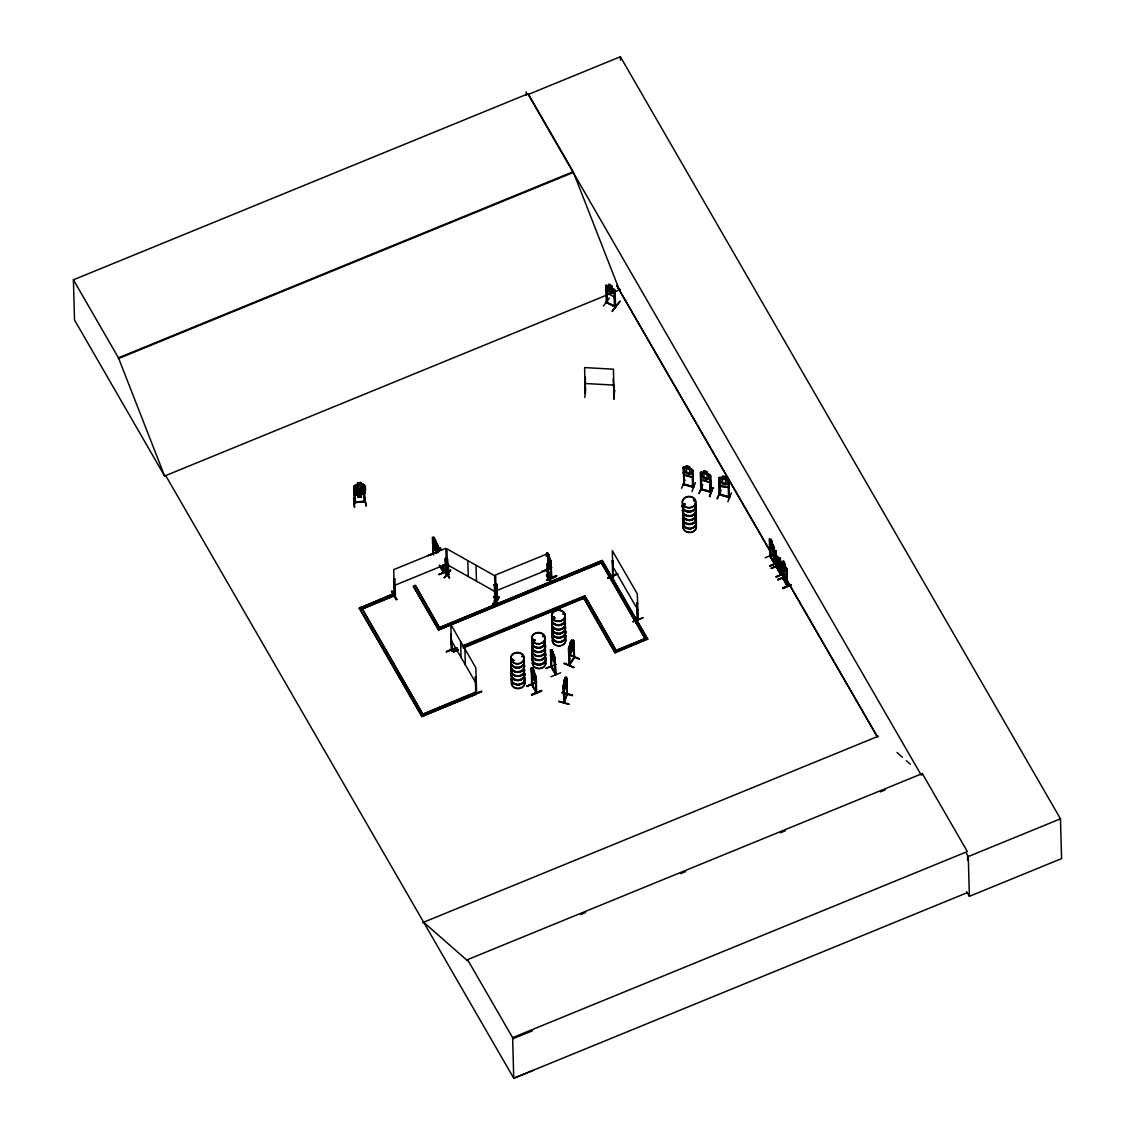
<?xml version="1.0" encoding="UTF-8"?>
<svg xmlns="http://www.w3.org/2000/svg" width="1135" height="1135" viewBox="0 0 1135 1135"><rect width="100%" height="100%" fill="white"/><g stroke="black" fill="none" stroke-linecap="round" stroke-linejoin="round"><path stroke-width="1.5" d="M443.615 565.315L443.87 572.466L443.53 571.699M443.515 571.118L443.43 572.593M451.503 650.043L452.028 650.937L451.162 650.185M451.985 650.852L451.12 649.646L451.985 650.752M451.673 650.497L451.588 649.475M546.616 570.025L547.183 570.806M550.929 577.289L551.78 577.814L550.83 561.13L551.411 577.999L551.199 577.289M551.227 576.963L551.397 577.417M612.616 575.672L613.17 577.148L613.17 576.225M637.6 619.1L637.203 618.249L638.026 618.816M531.719 667.976L535.734 675.751L536.316 692.804L535.394 676.077L536.16 676.673L536.656 692.662L531.591 684.731L532.528 685.327M550.872 666.685L555.568 674.8L555.043 657.633M550.901 666.288L551.752 666.742L551.241 666.046M769.87 556.037L774.538 564.038L774.34 562.421M776.056 566.862L776.042 550.787L776.156 566.933M776.61 567.074L776.085 566.166M775.702 550.929L776.624 567.656L776.453 566.918M776.922 566.805L776.539 566.706M781.164 574.608L780.213 558.009L780.809 573.955M782.682 578.141L782.171 561.215C781.178 563.755 784.129 576.75 786.995 574.324M783.193 578.467L782.71 577.644M783.576 578.864L783.249 569.983M783.561 578.283L783.008 577.417L783.136 578.382M787.662 585.93L787.321 584.795M569.926 664.088L568.99 664.528M568.976 649.348L569.117 648.482L569.373 665.351L574.636 657.42L574.097 658.257L573.615 640.211L568.451 648.042L568.607 653.306C571.089 658.47 575.332 639.402 573.232 648.213M473.309 693.542L422.816 714.199L474.927 692.378L475.849 694.45L421.823 716.554L359.284 608.261L393.746 593.662L394.668 595.237L362.093 609.069L394.682 595.733L393.959 579.318L394.838 578.949L395.391 595.265C393.959 593.477 395.434 595.378 395.533 594.513M497.343 600.514L497.187 599.493L496.435 600.841L495.924 584.61L496.804 584.241L497.513 600.443L496.804 584.241M548.049 563.272L547.169 563.641L547.737 579.9L548.758 579.474L547.737 552.929L549.297 555.597L550.106 563.201L547.907 560.96M585.348 377.274L585.334 393.575L584.596 367.584L613.425 369.187L614.035 395.164L613.198 378.835M613.638 395.079L613.694 394.072L614.12 394.725M607.154 293.695L607.495 302.591L606.615 301.456L606.374 302.364L615.383 307.159L614.801 290.049L605.906 285.353L606.274 302.364L615.596 306.833L615.056 290.929L614.234 290.489M615.298 307.103L615.581 306.251L614.361 306.209M566.379 685.341L566.706 682.518M448.282 574.338L447.403 558.278L447.545 574.452L448.637 574.509M447.644 574.494L446.92 548.872L494.647 575.715L495.456 601.351L494.434 600.273L495.683 601.025L495.13 585.121L494.108 584.936L495.13 585.121M558.647 701.515L568.905 704.367M558.647 701.246L568.933 704.012M567.046 694.705L566.975 678.503M563.896 686.164L564.421 702.196C574.353 675.027 556.235 721.08 567.06 694.322M564.18 663.521C593.775 675.892 544.502 654.796 573.899 667.437M566.067 677.439L563.045 685.71M512.226 660.371L512.382 660.627M512.623 660.655L513.587 660.116M513.559 660.4L513.233 659.619M521.972 656.541L523.036 656.101L522.171 656.725M523.036 656.285L522.228 656.016L523.093 656.229M534.5 639.856L534.259 640.75M542.97 636.167L543.892 636.026M543.239 636.026L543.708 636.721M544.02 636.352L543.239 636.253M552.788 617.951L554.164 616.958M553.766 618.334L553.398 617.185M554.093 618.078L554.476 617.312M554.689 618.277L554.774 617.553M563.258 614.305L563.485 613.34M563.159 614.149L563.556 613.397L563.953 614.12M683.426 504.153L684.192 503.529M683.554 503.883L683.54 504.607M683.837 504.181C684.646 502.28 685.114 505.77 683.738 503.983M693.669 500.592L694.648 500.237M693.868 499.826L694.506 500.648L693.712 500.507M565.244 677.411L563.655 684.235L564.365 688.037L565.954 682.419L565.244 677.411L565.372 679.553M395.377 595.222L394.469 595.549L393.689 569.642L445.814 548.318L446.793 574.14L446.566 573.246L445.644 573.643M496.435 599.847L497.229 599.564M497.4 600.472L496.662 600.798M548.475 578.609C546.545 578.382 548.616 581.106 547.595 578.963M548.659 579.46L548.219 563.556L547.34 563.925L547.68 579.871M569.415 664.429L569.032 665.195L569.146 646.482M569.004 665.11L574.537 656.981M569.884 663.961L569.529 665.195M573.686 657.321L574.239 658.144L574.126 656.697M574.565 657.491L573.785 641.403L573.7 658.116M565.358 677.439L564.109 680.234M564.365 680.716L565.031 678.375M562.137 692.889L572.607 695.202L562.322 692.407M683.908 468.883L683.114 468.315L684.036 468.585L684.206 484.844L683.015 467.45L686.306 467.804M684.022 467.152L691.882 469.28L689.697 468.656L689.654 466.698L686.292 465.747L686.42 467.89L684.76 468.074L684.859 471.72L686.59 473.763L689.725 474.657L691.357 473.579L691.243 469.918L689.555 468.783L689.498 466.826M683.114 472.784L684.206 475.026L692.095 477.282L693.23 475.565M684.206 475.026L692.123 477.182M693.457 487.454L692.393 486.504L693.584 486.433L683.398 484.602L683.483 483.581L684.348 484.787M692.605 487.199L692.208 470.911M693.045 470.401L691.825 469.337M693.13 471.181L692.08 471.209M692.407 486.674L693.471 486.433M692.421 487.085L692.52 486.206M691.953 491.554L695.4 482.645M700.579 473.295L701.387 473.863L701.685 489.823L700.806 489.526L700.593 472.486M710.439 475.281L711.021 492.391L700.792 489.483L700.479 472.43C704.963 473.579 702.338 469.436 707.119 471.678L707.02 473.763L708.722 474.898L708.822 478.559L707.19 479.637L704.055 478.743L702.338 476.7L702.239 473.054L703.899 472.869L703.884 470.826M700.593 477.764L701.685 480.006L709.559 482.262L710.694 480.545M701.685 480.006L700.749 477.693M700.905 488.972L702.054 489.497L700.976 489.001M707.133 473.735L710.553 475.281M699.061 493.612L702.65 484.716L699.047 493.285M701.927 489.795L702.04 489.086L709.999 491.356M710.936 492.434L710.056 492.221L709.545 476.189L710.595 476.161L711.148 492.093L700.919 489.185M710.595 476.161L709.545 476.189M709.559 482.262L701.728 479.921M710.765 492.42L709.999 491.185L711.134 491.512M713.447 488.121L712.879 487.624L709.801 496.633M712.979 487.937L709.432 496.534L712.894 487.639M719.249 494.165L720.399 495.059L719.434 494.888L718.952 477.693L722.286 477.948L720.697 478.317L720.81 481.964L722.527 484.007L725.662 484.9L727.294 483.822L727.194 480.162L725.492 479.027C727.407 476.161 720.172 474.331 722.357 478.133M719.434 494.888L719.051 478.559M718.909 477.778L720.001 477.296M720.072 482.361L720.399 495.059L719.973 478.828M720.98 490.221L717.448 498.776M717.008 498.691L720.597 490.121M720.285 495.03L720.385 494.477M728.727 497.002L729.394 497.697L729.01 480.545L725.606 478.998L725.591 476.941M728.145 481.155L729.067 481.424L728.145 481.155L728.542 497.442M728.344 496.917L729.592 496.775M728.358 497.329L728.599 496.406M728.457 496.818L729.493 496.747M727.847 501.769L731.408 492.93M570.21 644.723L569.373 646.68L569.472 650.327L570.38 650.596L572.792 645.276L571.756 640.324M535.365 681.908L535.833 680.901M531.677 684.76L531.223 667.721L531.833 675.779L535.408 682.036L535.933 680.858M554.618 663.904L555.072 662.897M773.588 553.142L774.056 552.135L773.63 553.27L770.012 547.013L769.445 538.955L773.9 546.914L774.34 563.911M780.596 569.472C778.95 574.736 774.51 555.313 776.453 564.393M550.489 567.23L547.666 562.194L550.489 567.23L550.929 560.889L549.354 557.555M550.603 567.188L550.972 566.195M354.205 501.968L355.454 502.748L354.262 502.862L353.879 486.617L354.858 486.532L355.411 502.436M354.219 502.55L364.832 501.94L363.782 501.046L364.832 500.918L364.08 502.01M391.916 591.335L396.214 599.677L396.725 599.138M498.591 604.756L493.952 596.329L498.733 604.742L493.441 596.84M439.642 565.273L443.842 572.352M451.56 650.128L451.106 634.224L452.028 650.937M476.26 693.088L476.076 692.208L476.062 692.96M476.587 693.4L475.721 692.804L475.352 676.942L476.132 677.538L475.352 676.942M546.687 570.025L551.695 577.672M612.673 575.856L613.482 576.878M531.634 684.221L536.259 692.719M550.929 666.77L550.475 649.717L554.987 657.747L555.426 673.849M555.866 673.963L555.469 674.786M770.637 556.022L770.239 555.199L770.31 556.15M774.07 563.329L773.616 547.311L774.382 547.907L774.879 563.896L770.239 555.866L769.785 539.948L770.367 556.817L769.828 555.341M781.064 574.069L776.61 567.23L780.625 574.14M781.107 574.608L776.496 566.691M787.662 585.419L783.193 578.623L787.264 586.242M783.207 577.545L787.747 586M354.077 489.596L355.227 487.44L363.526 486.631L364.69 488.575M354.219 490.973L355.34 492.86L363.47 491.98L364.59 489.98M354.106 491.086L355.255 492.93L363.569 492.136L364.718 490.079M562.165 692.747L572.409 695.684M563.201 685.668L563.996 702.934L563.542 686.065M511.871 659.988L513.9 660.102M513.148 660.754L512.921 659.733M533.223 640.168L534.642 639.757M532.868 640.211L533.762 641.204L534.755 640.523M534.698 640.821L534.798 640.112M553.327 618.149L553.681 616.986M553.596 618.107L553.866 617.256M554.731 617.979L553.071 618.263M553.355 629.783L553.369 630.876M685.199 503.897L684.76 504.706M693.627 500.407L694.705 500.18M571.813 640.168C567.514 648.241 573.104 635.43 571.927 642.325L573.118 640.495M570.479 643.304L571.487 641.091M569.174 646.51L570.451 642.651M574.111 641.545L573.303 642.112M569.245 654.356L573.388 648.255M569.983 654.711L579.474 659.009L569.742 655.023M569.614 663.89L574.282 657.222L573.615 640.211M354.758 506.863L353.638 497.868L354.219 507.217M613.936 296.703L614.986 295.412M615.042 295.327L613.992 296.831L607.012 293.071L605.948 287.226L614.886 292.007M606.757 286.9L606.133 286.19L607.296 302.861M609.325 298.023L603.437 306.01M615.056 290.929L614.021 290.759L614.801 306.407M607.197 302.804L614.574 305.939M612.531 310.522C635.118 281.906 598.074 329.675 618.518 303.187M612.545 310.848L618.49 303.144M605.906 285.353L606.899 285.084M608.871 286.261L608.97 284.332M606.062 290.603L607.097 292.958M611.779 285.906L608.871 284.218L608.97 286.375L607.495 286.233L607.594 289.879L609.126 292.248L611.907 293.752L613.354 292.986L611.751 285.836L611.907 287.779M613.765 288.9L614.9 290.078M355.298 502.209L354.233 502.28M450.595 570.394L444.125 577.772L450.226 570.196M448.58 573.97L447.53 573.813L448.651 574.594M450.68 570.153L444.565 577.687M494.449 600.372L494.463 600.798M494.321 584.667L494.917 600.557M495.357 600.713L494.661 599.947M492.519 604.657C508.423 588.086 490.76 603.153 493.03 605.267L499.088 597.705L498.591 597.109M492.533 604.998L498.648 597.166M612.645 576.24L613.099 577.148L612.588 560.279L613.51 577.006M532.485 685.441L532.187 676.517M776.964 567.514L776.042 550.787M685.086 479.977L681.553 488.291M569.685 654.824L579.219 659.095M554.235 617.993L554.306 617.227M512.339 659.974L513.275 659.69M513.673 660.655L512.523 661.095L511.885 660.144M719.363 493.867L720.399 494.151M361.015 484.361L360.958 482.403L360.902 484.546L363.313 484.248L353.95 485.737L354.233 494.86L355.539 495.357L354.333 494.718M363.668 494.477C366.208 493.158 366.364 484.971 363.257 484.219M364.832 493.725L355.496 495.427M391.476 591.548L396.271 599.62M445.558 573.643L446.509 573.317M446.608 573.686L445.743 574.04M446.623 574.267L445.715 574.58L445.204 558.349L446.083 557.98L445.374 558.633L445.97 574.58L445.53 573.884M685.114 504.763L683.596 504.507M554.447 618.334L553.568 618.164M533.152 639.672L533.918 639.459M543.424 636.054L543.168 636.692M567.06 694.875L566.521 677.396M683.681 484.219L684.206 484.844M729.337 497.641L719.462 494.846M361.185 494.718L362.945 493.895L362.831 490.235L361.029 488.844L357.724 489.157L355.993 490.902L356.106 494.548L357.894 495.03L357.837 497.158L361.37 496.818L361.313 494.761L361.256 496.761M357.553 482.9L360.845 482.588L357.411 482.744L357.61 484.858L355.851 485.681L355.95 489.327L357.766 490.731L361.072 490.419L362.789 488.674L362.689 485.028L360.902 484.546M433.244 554.15L432.35 537.281C435.911 538.359 435.372 542.785 433.825 537.281M435.443 541.892L435.443 539.877L437.131 545.197L432.818 537.437M433.031 545.297C431.513 537.649 434.421 551.042 436.691 551.539M439.812 549.553L439.855 547.552L439.855 549.709L438.848 547.694M438.72 548.545L438.805 549.425M436.024 552.334L427.881 555.71L436.266 552.461M429.711 555.327L436.237 552.646M433.655 554.306L432.889 553.809M394.129 579.602L394.838 578.949M444.863 569.699L449.63 577.814L444.877 569.713M443.317 570.99L443.53 572.607L443.274 565.457M443.331 571.572L442.849 564.719M448.836 570.948L438.819 574.565L448.609 570.536M546.63 553.128L547.85 555.043M549.198 555.639L547.694 553.128M550.929 560.889L546.659 553.227M496.094 584.88L496.974 584.525M551.255 561.868L550.489 561.272M543.509 571.033L551.653 567.684M541.693 571.402L551.695 567.812M546.971 570.096L547.042 569.188M546.843 575.005L551.582 583.078M546.73 579.701C566.237 570.607 552.688 579.857 546.772 580.028M546.701 579.957L556.519 575.97M451.546 634.947L450.779 634.351M617.639 573.785L607.665 577.758L617.44 573.7M607.693 577.743L617.667 573.813M607.863 578.041L617.639 574.026M612.943 576.438L612.957 575.53M455.972 647.631L446.197 651.689L456.171 647.73M456.199 647.759L446.424 652.015M636.834 603.011L637.6 603.593L636.834 603.011L637.217 619.043L637.643 618.135M633.046 621.682C640.452 619.384 651.887 613.737 633.075 621.654M471.592 695.344C502.294 683.171 451.361 704.424 481.325 691.258M164.689 476.118L74.527 319.999L73.406 279.82L528.158 93.737L573.203 171.74L619.384 289.936L616.716 285.353L777.163 563.144M921.265 775.162L528.186 94.475L620.391 56.75L1060.473 818.817L1061.594 858.599L969.389 896.324L966.722 891.727M533.578 1070.262L513.744 1078.25L165.696 475.579L164.632 476.019L118.451 357.823L573.203 171.74M118.48 358.561L573.232 172.492M164.632 476.019L609.552 293.951M614.461 291.95L620.448 289.496M436.266 544.601L436.209 542.644L437.741 545.297L438.607 551.653M437.642 545.353L436.095 542.686M435.414 550.645L434.889 547.879L436.762 553.199M436.209 542.644L436.209 544.8C430.917 536.288 443.331 557.696 437.798 547.254M394.129 585.561L446.254 564.223M359.284 608.261L393.746 593.662M438.465 629.982L601.337 562.832L438.465 629.982L413.452 586.667L415.339 585.39L440.366 629.201L415.339 585.39M413.452 586.667L415.353 585.887M547.779 553.61L495.654 574.934L496.265 600.557L497.13 600.145M496.108 590.838L548.233 569.515M615.113 652.809L582.908 596.584L615.113 652.809L647.674 638.977L602.33 560.463L439.458 627.627M441.075 626.96L602.33 560.463M458.412 649.986L453.532 651.987L452.61 650.412L457.49 647.915M462.371 645.914L584.809 595.804L616.092 650.454L584.809 595.804M452.61 650.412L455.873 649.078M462.385 646.411L582.922 597.081M453.532 651.987L458.398 649.49M463.279 647.489L583.83 598.159L463.293 647.986M769.87 540.827L769.785 539.948M769.487 544.247L770.126 546.971M772.396 543.622L770.906 538.955L770.268 544.091L772.509 549.482L773.233 549.241L772.509 543.58M773.389 545.353L774.098 552.234M774.382 547.907L773.616 547.311M765.089 557.725L773.275 554.518M770.254 556.221L774.325 563.329M776.383 556.576L777.461 558.448L777.404 556.49M553.369 654.37L554.263 660.002L553.539 660.23L551.284 654.852L551.936 649.717L554.504 656.101M551.241 651.447L550.475 650.852L550.901 651.589M776.595 557.81L777.347 558.491C776.099 551.567 781.249 564.322 777.291 556.533M780.639 558.732L779.873 558.136M774.453 563.088L774.354 563.003M550.518 655.009L554.76 663.989L555.128 662.996M776.34 562.988L769.828 565.968L776.581 563.669M553.426 654.384L551.837 649.759M776.368 563.272L769.828 565.968L776.397 563.371M782.753 561.328L786.895 569.16L787.279 586.171M776.269 556.632L780.497 564.308L780.653 569.571L877.27 736.814M783.803 563.144L783.746 561.187L783.093 566.308L785.349 571.699L786.073 571.458L785.179 565.826M782.625 562.18L783.207 579.049M554.419 656.115L554.987 657.747M777.659 565.556L771.119 568.224L777.886 565.684M780.497 564.308L779.83 562.733M771.346 568.55L777.872 565.868M555.043 674.105L554.987 657.931L555.909 674.445M785.278 563.854L785.236 565.854L783.632 561.229M532.741 669.678L532.684 667.721L532.045 672.856L534.287 678.233L534.911 674.346L534.074 670.402M555.412 658.669L554.646 658.073M782.313 566.464L782.994 569.188M421.823 716.554L475.835 693.953M786.328 567.528L786.895 569.16M534.287 672.346L532.585 667.763M545.892 668.146L555.937 664.613M787.392 585.348L786.796 569.401L787.662 586.043M546.119 668.487L555.866 664.457M787.222 570.125L786.456 569.529M531.79 675.779L535.408 682.036M780.582 574.168L780.653 573.246M776.34 577.233L784.257 573.445M536.16 676.673L535.394 676.077M787.037 574.423L786.739 569.146M785.874 576.282L777.702 579.616L786.101 576.41M786.073 576.594L777.915 579.942M526.867 686.491L536.642 682.49M550.886 676.744L560.69 672.8M531.932 684.873L532.017 683.965L532.159 684.675M617.454 649.901L645.148 638.565M615.099 652.313L647.674 638.977M787.179 584.809L787.25 585.589M782.668 587.916L790.797 584.553L782.682 587.944L782.909 588.639L791.038 585.234M790.825 584.837L782.724 588.256M531.62 694.45C561.896 682.248 511.403 703.501 541.395 690.491M541.409 690.747L531.662 694.804M531.847 695.145L541.636 691.172M422.575 922.67L878.391 736.161M423.639 922.244L467.592 960.806L467.549 959.642L922.301 773.559L967.361 851.562L512.609 1037.645L513.744 1078.25L966.85 892.834M580.595 914.555L585.518 912.554M680.503 873.68L685.427 871.666M780.412 832.792L785.335 830.792M880.32 791.918L885.243 789.903M969.389 896.324L968.269 856.556L1060.473 818.817M512.637 1038.809L532.471 1030.821M682.972 467.535L684.107 467.138M700.55 472.571L701.543 472.203M694.35 500.606L693.584 500.294M684.788 504.564L684.065 504.664M533.691 639.53L533.039 640.906M533.592 640.707L534.33 639.771M533.961 640.864L534.471 640.026M606.629 302.094L615.425 306.748M354.432 502.422L365.044 501.826L364.86 500.861M449.176 577.956L444.338 569.94M546.318 574.892L551.057 583.333M546.8 574.991L550.801 581.758M357.823 497.059L361.37 496.818M354.9 486.844L353.879 486.617M363.512 486.021L364.448 485.61L363.47 485.709L364.065 501.968M364.463 497.173L366.179 506.111L364.605 497.116M355.397 502.01L363.796 501.216M546.999 569.756L551.213 576.537M613.099 576.481L612.304 550.617L637.331 593.931L638.083 619.596L637.615 618.774M585.036 383.502L613.865 385.091M719.618 494.463L729.606 497.3M533.89 639.658L534.784 639.941M637.728 619.157L637.161 602.869M451.56 651.036L450.836 624.548L475.849 667.862L476.629 693.315M770.268 556.732L770.367 545.992M780.681 574.197L776.156 566.833M780.696 574.849L780.213 558.009M566.564 677.269L566.706 695.188M564.166 682.192L564.35 680.064M566.294 685.313L563.755 691.981L563.088 685.639M701.487 472.132L709.304 474.359M719.959 477.395L727.776 479.623M718.923 478.856L719.845 479.126M684.575 484.106L692.591 486.617M720.512 494.349L728.471 496.619M683.426 484.531L693.556 487.412L692.974 470.301M546.758 553.185L546.361 556.434M432.96 537.493L432.648 542.573M710.056 492.221L709.815 481.197M570.153 644.737L570.153 642.765M605.934 286.29L614.858 291.099M494.761 600.585L495.569 600.997M494.548 600.841L495.371 601.295M447.374 564.776L495.101 591.633M727.734 479.665L728.869 480.644L729.237 497.683M897.033 752.519L902.368 757.187M906.354 760.705L910.355 764.21M439.855 549.709L439.103 549.028L439.16 551.468M436.322 544.743L435.57 544.076L436.478 550.617M547.141 569.912L546.985 569.174M476.289 692.747L476.274 693.669L475.693 676.801M551.298 666.061L555.852 674.474M551.241 667.437L550.816 650.71M536.288 691.91C536.983 694.606 531.989 682.05 531.62 684.887M568.663 653.207L569.387 654.271M637.7 619.639L637.217 619.043M547.027 554.66L546.261 554.079L546.687 554.802M547.765 555.739L549.212 558.221L549.326 561.882L547.865 559.399M439.756 547.595L441.416 550.205L439.798 547.751M440.096 549.17L441.004 550.106M438.748 547.737L439.969 549.666M435.414 542.53L433.953 540.047L434.067 543.708L435.514 546.176M432.889 539.111L432.804 538.245L433.329 555.015M435.556 547.751L433.286 542.374L433.939 537.238M433.173 545.254L436.762 551.369M440.366 566.124L443.331 571.16M439.302 565.414L443.473 572.522M966.495 853.477L968.269 856.556M777.574 557.952L778.482 558.902M779.915 562.705L778.837 558.973M779.816 567.755L877.327 736.601M617.738 287.41L776.297 561.967M770.353 556.405L774.368 563.315M782.724 578.226L787.321 586.171M612.758 566.521L637.771 609.835M602.345 560.96L647.688 639.473M552.163 651.348L553.071 652.284M550.844 649.901L552.05 651.831L551.993 649.873M551.723 667.025L555.923 674.034L551.667 666.671M531.648 669.593L531.563 668.714L532.145 685.583M437.472 545.807L436.521 543.566M451.29 640.452L476.303 683.781M452.595 649.915L453.518 651.49M413.438 586.171L438.451 629.485M475.849 694.45L474.927 692.378M422.844 714.255L361.171 606.998L423.724 715.774M359.27 607.764L421.809 716.057M467.549 959.642L512.609 1037.645M73.406 279.82L118.451 357.823M481.368 691.584L471.649 695.698M563.343 690.889L563.783 691.839M776.113 576.821L784.214 573.147L776.099 576.779M778.78 560.974L779.674 566.62L778.95 566.847L776.695 561.47M443.856 571.685L443.87 572.466M780.27 574.182L780.795 573.374M437.982 552.05L437.287 549.496L438.195 548.929L436.932 548.46L435.627 544.474L436.649 548.375L435.712 548.971L436.989 549.383L437.855 552.631M448.595 570.267L438.819 574.565M434.776 543.027L434.833 548.006M434.748 542.984L434.946 547.964M357.482 484.801L355.071 485.028M967.502 856.868L967.602 860.401M922.301 773.559L922.344 774.723M769.445 538.955L769.842 556.136M686.405 465.847L686.462 467.804M646.78 637.898L614.191 651.22M620.391 56.75L620.49 60.212M614.73 290.134L614.886 295.355M614.375 295.795L614.673 306.407M613.808 399.137L614.56 390.071L613.765 399.109M612.247 560.42L612.63 576.452M585.589 388.496L584.837 397.505M569.458 648.638L569.94 664.67M569.117 648.482L569.571 665.223M550.886 560.832L551.355 577.914L546.644 569.316L546.659 570.111M548.9 555.497L547.964 553.908M551.44 658.513L551.738 667.437M528.158 93.737L528.186 94.475M526.214 91.892L526.314 95.326M476.019 565.244L476.473 581.148M467.819 560.633L468.273 576.537M464.91 648.894L465.35 664.812M460.611 641.459L461.051 657.364M451.148 649.603L451.162 650.398M448.353 563.84L448.751 574.693M437.457 545.155L437.642 547.283M433.428 546.048L433.627 553.114M364.448 484.758L364.832 501.94M355.056 493.597L355.241 502.862M695.372 508.296A6.753 5.632 -1.6 0 1 690.534 516.312A6.753 5.632 -1.6 0 1 682.561 510.409M695.443 511.729A6.725 5.604 -1.6 0 1 690.619 519.716A6.725 5.604 -1.6 0 1 682.674 513.843M695.457 507.998A6.853 5.718 -1.6 0 1 689.654 516.241A6.853 5.718 -1.6 0 1 682.802 508.679M695.358 507.544A6.767 5.647 -1.6 0 1 689.626 515.673A6.767 5.647 -1.6 0 1 682.887 508.225M695.258 503.897A6.767 5.647 -1.6 0 1 689.527 512.027A6.767 5.647 -1.6 0 1 682.773 504.564M695.329 503.599A6.853 5.718 -1.6 0 1 689.527 511.842A6.853 5.718 -1.6 0 1 682.688 504.295M695.329 503.373A6.853 5.718 -1.6 0 1 689.527 511.615A6.853 5.718 -1.6 0 1 682.674 504.068M695.23 503.16A6.753 5.632 -1.6 0 1 689.512 511.275A6.753 5.632 -1.6 0 1 682.773 503.841M695.471 511.956A6.753 5.632 -1.6 0 1 690.633 519.972A6.753 5.632 -1.6 0 1 682.66 514.07M696.337 525.633A6.725 5.604 -1.6 0 1 688.349 532.216A6.725 5.604 -1.6 0 1 684.178 523.604M695.613 516.411A6.767 5.647 -1.6 0 1 689.002 524.54A6.767 5.647 -1.6 0 1 683.923 515.758M694.748 519.575A6.753 5.632 -1.6 0 1 694.45 527.193A6.753 5.632 -1.6 0 1 685.356 527.69A6.753 5.632 -1.6 0 1 684.065 520.156M694.833 519.262A6.853 5.718 -1.6 0 1 694.521 526.995A6.853 5.718 -1.6 0 1 685.27 527.505A6.853 5.718 -1.6 0 1 683.965 519.858M694.748 518.837A6.767 5.647 -1.6 0 1 694.45 526.456A6.767 5.647 -1.6 0 1 685.327 526.952A6.767 5.647 -1.6 0 1 684.036 519.419M694.705 514.879A6.853 5.718 -1.6 0 1 694.407 522.611A6.853 5.718 -1.6 0 1 685.157 523.107A6.853 5.718 -1.6 0 1 683.837 515.46M694.705 514.652A6.853 5.718 -1.6 0 1 694.393 522.384A6.853 5.718 -1.6 0 1 685.143 522.88A6.853 5.718 -1.6 0 1 683.837 515.233M696.365 525.874A6.753 5.632 -1.6 0 1 688.349 532.499A6.753 5.632 -1.6 0 1 684.164 523.845M695.571 515.673A6.753 5.632 -1.6 0 1 689.853 523.788A6.753 5.632 -1.6 0 1 683.128 516.354M523.646 659.946A6.767 5.647 -1.6 0 1 517.035 668.075A6.767 5.647 -1.6 0 1 511.97 659.293M523.604 659.208A6.753 5.632 -1.6 0 1 517.007 667.323A6.753 5.632 -1.6 0 1 511.956 658.57M523.76 664.344A6.753 5.632 -1.6 0 1 518.042 672.445A6.753 5.632 -1.6 0 1 511.303 665.011M523.717 659.648A6.853 5.718 -1.6 0 1 517.021 667.891A6.853 5.718 -1.6 0 1 511.885 658.995M523.717 659.435A6.853 5.718 -1.6 0 1 517.007 667.664A6.853 5.718 -1.6 0 1 511.871 658.768M523.859 668.033A6.753 5.632 -1.6 0 1 518.142 676.148A6.753 5.632 -1.6 0 1 511.403 668.714M523.831 667.777A6.725 5.604 -1.6 0 1 518.127 675.85A6.725 5.604 -1.6 0 1 511.431 668.444M523.845 664.046A6.853 5.718 -1.6 0 1 518.042 672.289A6.853 5.718 -1.6 0 1 511.19 664.727M523.831 663.819A6.853 5.718 -1.6 0 1 518.028 672.062A6.853 5.718 -1.6 0 1 511.19 664.5M523.746 663.592A6.767 5.647 -1.6 0 1 518.014 671.721A6.767 5.647 -1.6 0 1 511.275 664.273M524.171 680.291A6.725 5.604 -1.6 0 1 517.603 688.363A6.725 5.604 -1.6 0 1 512.566 679.652M523.845 668.43A6.725 5.604 -1.6 0 1 518.156 676.503A6.725 5.604 -1.6 0 1 511.445 669.097M524.2 680.532A6.753 5.632 -1.6 0 1 517.603 688.647A6.753 5.632 -1.6 0 1 512.552 679.893M524.1 676.857A6.753 5.632 -1.6 0 1 519.262 684.873A6.753 5.632 -1.6 0 1 511.289 678.971M524.072 672.161A6.853 5.718 -1.6 0 1 518.269 680.404A6.853 5.718 -1.6 0 1 511.417 672.856M524.058 671.934A6.853 5.718 -1.6 0 1 518.255 680.177A6.853 5.718 -1.6 0 1 511.417 672.629M523.959 671.721A6.753 5.632 -1.6 0 1 518.241 679.837A6.753 5.632 -1.6 0 1 511.516 672.402M524.2 676.559A6.853 5.718 -1.6 0 1 519.277 684.703A6.853 5.718 -1.6 0 1 511.176 678.702M524.1 676.105A6.767 5.647 -1.6 0 1 519.248 684.15A6.767 5.647 -1.6 0 1 511.261 678.233M523.987 672.459A6.767 5.647 -1.6 0 1 519.149 680.489A6.767 5.647 -1.6 0 1 511.147 674.573M545.339 649.234A6.725 5.604 -1.6 0 1 537.352 655.817A6.725 5.604 -1.6 0 1 533.195 647.205M544.616 640.012A6.767 5.647 -1.6 0 1 540.629 647.858A6.767 5.647 -1.6 0 1 531.875 643.602M531.776 642.126A6.767 5.647 -1.6 0 1 532.939 639.36M543.764 643.176A6.753 5.632 -1.6 0 1 543.466 650.795A6.753 5.632 -1.6 0 1 534.358 651.291A6.753 5.632 -1.6 0 1 533.067 643.758M543.835 642.864A6.853 5.718 -1.6 0 1 543.537 650.596A6.853 5.718 -1.6 0 1 534.287 651.107A6.853 5.718 -1.6 0 1 532.982 643.46M543.835 642.637A6.853 5.718 -1.6 0 1 543.537 650.369A6.853 5.718 -1.6 0 1 534.287 650.88A6.853 5.718 -1.6 0 1 532.968 643.233M543.75 642.438A6.767 5.647 -1.6 0 1 543.452 650.057A6.767 5.647 -1.6 0 1 534.33 650.554A6.767 5.647 -1.6 0 1 533.039 643.02M544.701 639.714A6.853 5.718 -1.6 0 1 537.99 647.957A6.853 5.718 -1.6 0 1 532.854 639.062M545.382 649.475A6.753 5.632 -1.6 0 1 537.352 656.101A6.753 5.632 -1.6 0 1 533.18 647.447M544.587 639.275A6.753 5.632 -1.6 0 1 538.87 647.39A6.753 5.632 -1.6 0 1 532.131 639.956M545.367 649.887A6.725 5.604 -1.6 0 1 537.38 656.47A6.725 5.604 -1.6 0 1 533.209 647.858M545.481 653.178A6.753 5.632 -1.6 0 1 537.465 659.804A6.753 5.632 -1.6 0 1 533.28 651.149M545.623 658.314A6.753 5.632 -1.6 0 1 538.472 665.025A6.753 5.632 -1.6 0 1 532.627 657.591M545.509 653.916A6.767 5.647 -1.6 0 1 537.479 660.556A6.767 5.647 -1.6 0 1 533.294 651.873M545.595 653.419A6.853 5.718 -1.6 0 1 537.451 660.144A6.853 5.718 -1.6 0 1 533.195 651.348M545.183 660.598A6.753 5.632 -1.6 0 1 539.466 668.714A6.753 5.632 -1.6 0 1 532.726 661.279M545.14 660.357A6.725 5.604 -1.6 0 1 539.451 668.43A6.725 5.604 -1.6 0 1 532.755 661.024M545.169 656.626A6.853 5.718 -1.6 0 1 539.366 664.869A6.853 5.718 -1.6 0 1 532.514 657.307M545.155 656.399A6.853 5.718 -1.6 0 1 539.352 664.642A6.853 5.718 -1.6 0 1 532.514 657.08M545.623 657.576A6.767 5.647 -1.6 0 1 538.458 664.301A6.767 5.647 -1.6 0 1 532.599 656.853M564.705 621.852A6.753 5.632 -1.6 0 1 558.987 629.968A6.753 5.632 -1.6 0 1 552.263 622.533M564.804 625.527A6.753 5.632 -1.6 0 1 559.101 633.642A6.753 5.632 -1.6 0 1 552.362 626.208M564.776 625.3A6.725 5.604 -1.6 0 1 559.087 633.373A6.725 5.604 -1.6 0 1 552.376 625.967M564.804 621.569A6.853 5.718 -1.6 0 1 558.987 629.812A6.853 5.718 -1.6 0 1 552.149 622.25M564.705 621.115A6.767 5.647 -1.6 0 1 558.973 629.244A6.767 5.647 -1.6 0 1 552.22 621.796M564.592 617.468A6.767 5.647 -1.6 0 1 558.874 625.598A6.767 5.647 -1.6 0 1 552.121 618.135M564.677 617.17A6.853 5.718 -1.6 0 1 558.874 625.413A6.853 5.718 -1.6 0 1 552.021 617.866M564.663 616.943A6.853 5.718 -1.6 0 1 558.86 625.186A6.853 5.718 -1.6 0 1 552.021 617.639M564.563 616.731A6.753 5.632 -1.6 0 1 558.846 624.846A6.753 5.632 -1.6 0 1 552.121 617.412M564.166 636.593A6.725 5.604 -1.6 0 1 563.868 644.169A6.725 5.604 -1.6 0 1 554.802 644.666A6.725 5.604 -1.6 0 1 553.525 637.161A6.739 5.618 -1.6 0 0 558.562 645.886A6.739 5.618 -1.6 0 0 565.145 637.799M564.833 625.711A6.782 5.661 -1.6 0 1 559.101 633.855A6.782 5.661 -1.6 0 1 552.334 626.392M565.06 634.366A6.753 5.632 -1.6 0 1 558.463 642.481A6.753 5.632 -1.6 0 1 553.398 633.727M565.145 633.855A6.853 5.718 -1.6 0 1 558.434 642.098A6.853 5.718 -1.6 0 1 553.298 633.188M565.046 633.628A6.767 5.647 -1.6 0 1 558.434 641.757A6.767 5.647 -1.6 0 1 553.369 632.99M564.918 629.244A6.753 5.632 -1.6 0 1 560.08 637.26A6.753 5.632 -1.6 0 1 552.107 631.358M564.946 629.968A6.767 5.647 -1.6 0 1 560.094 638.012A6.767 5.647 -1.6 0 1 552.107 632.096M565.017 629.684A6.853 5.718 -1.6 0 1 560.108 637.827A6.853 5.718 -1.6 0 1 552.007 631.84M565.017 629.457A6.853 5.718 -1.6 0 1 560.108 637.6A6.853 5.718 -1.6 0 1 552.007 631.613M564.79 625.952A6.725 5.604 -1.6 0 1 559.981 633.926A6.725 5.604 -1.6 0 1 552.036 628.052M356.347 490.079L358.759 492.179L356.574 494.647L359.525 492.562L362.491 494.065L360.221 492.051L362.462 489.497L359.454 491.696L356.347 490.079M565.273 680.177L564.322 686.476L565.273 680.177M719.093 482.942L720.143 485.269L728.032 487.525C731.82 484.659 722.328 489.653 720.186 485.184L719.093 482.942M396.697 599.394L391.972 591.037L396.768 599.45M571.841 642.935L570.238 645.375L570.337 649.021L571.941 646.581L571.841 642.935M536.444 682.163L526.654 686.164L536.415 682.163M361.072 490.405L357.766 490.731L357.865 494.378L361.171 494.065L361.072 490.405M360.632 495.754L358.518 496.605L360.632 495.754M360.263 482.971L358.163 483.822L360.263 482.971M360.93 485.198L357.624 485.51L357.724 489.157L361.029 488.844L360.93 485.198M688.945 466.996L686.93 466.428L688.945 466.996M706.424 471.976L704.409 471.408L706.424 471.976M724.882 477.239L722.867 476.672L724.882 477.239M689.569 469.436L686.434 468.542L686.547 472.203L689.669 473.096L689.569 469.436M707.048 474.416L703.913 473.522L704.012 477.182L707.148 478.076L707.048 474.416M725.506 479.679L722.385 478.786L722.484 482.446L725.606 483.34L725.506 479.679M611.197 285.977L609.41 285.013L611.197 285.977M611.765 288.531L608.984 287.027L609.084 290.688L611.864 292.177L611.765 288.531M435.088 539.806L434.152 538.203L435.088 539.806M772.041 541.523L771.119 539.934L772.041 541.523M784.881 563.755L783.959 562.151L784.881 563.755M772.367 544.261L770.935 541.764L771.034 545.424L772.467 547.907L772.367 544.261M785.193 566.478L783.76 563.996L783.859 567.642L785.306 570.125L785.193 566.478M778.809 561.626L777.361 559.144L777.475 562.804L778.908 565.287L778.809 561.626M644.864 638.182L600.429 561.243L644.864 638.182M553.398 655.023L551.951 652.526L552.064 656.186L553.497 658.669L553.398 655.023M533.819 670.288L532.897 668.685L533.819 670.288M534.145 673.012L532.712 670.53L532.812 674.19L534.245 676.673L534.145 673.012M437.769 547.893L436.337 545.396L436.436 549.056L437.869 551.539L437.769 547.893M685.228 506.65A6.753 5.632 -1.6 0 0 695.769 502.337A6.753 5.632 -1.6 0 0 686.122 496.917A6.753 5.632 -1.6 0 0 685.228 506.65M685.256 507.005A6.725 5.604 -1.6 0 0 695.741 502.72A6.725 5.604 -1.6 0 0 686.136 497.314A6.725 5.604 -1.6 0 0 685.256 507.005M689.768 520.454A6.725 5.604 -1.6 0 0 695.457 512.382A6.739 5.618 -1.6 0 1 689.768 520.483A6.739 5.618 -1.6 0 1 683.043 513.063A6.725 5.604 -1.6 0 0 689.768 520.454M513.616 662.698A6.753 5.632 -1.6 0 0 524.157 658.385A6.753 5.632 -1.6 0 0 514.51 652.966A6.753 5.632 -1.6 0 0 513.616 662.698M513.644 663.067A6.725 5.604 -1.6 0 0 524.129 658.768A6.725 5.604 -1.6 0 0 514.524 653.363A6.725 5.604 -1.6 0 0 513.644 663.067M534.585 642.765A6.753 5.632 -1.6 0 0 545.126 638.452A6.753 5.632 -1.6 0 0 535.479 633.018A6.753 5.632 -1.6 0 0 534.585 642.765M534.613 643.119A6.725 5.604 -1.6 0 0 545.112 638.835A6.725 5.604 -1.6 0 0 535.493 633.429A6.725 5.604 -1.6 0 0 534.613 643.119M554.575 620.221A6.753 5.632 -1.6 0 0 565.102 615.908A6.753 5.632 -1.6 0 0 555.455 610.474A6.753 5.632 -1.6 0 0 554.575 620.221M554.589 620.575A6.725 5.604 -1.6 0 0 565.088 616.291A6.725 5.604 -1.6 0 0 555.483 610.885A6.725 5.604 -1.6 0 0 554.589 620.575M554.561 620.405A6.782 5.661 -1.6 0 0 565.131 616.064A6.782 5.661 -1.6 0 0 555.455 610.616A6.782 5.661 -1.6 0 0 554.561 620.405"/></g></svg>
